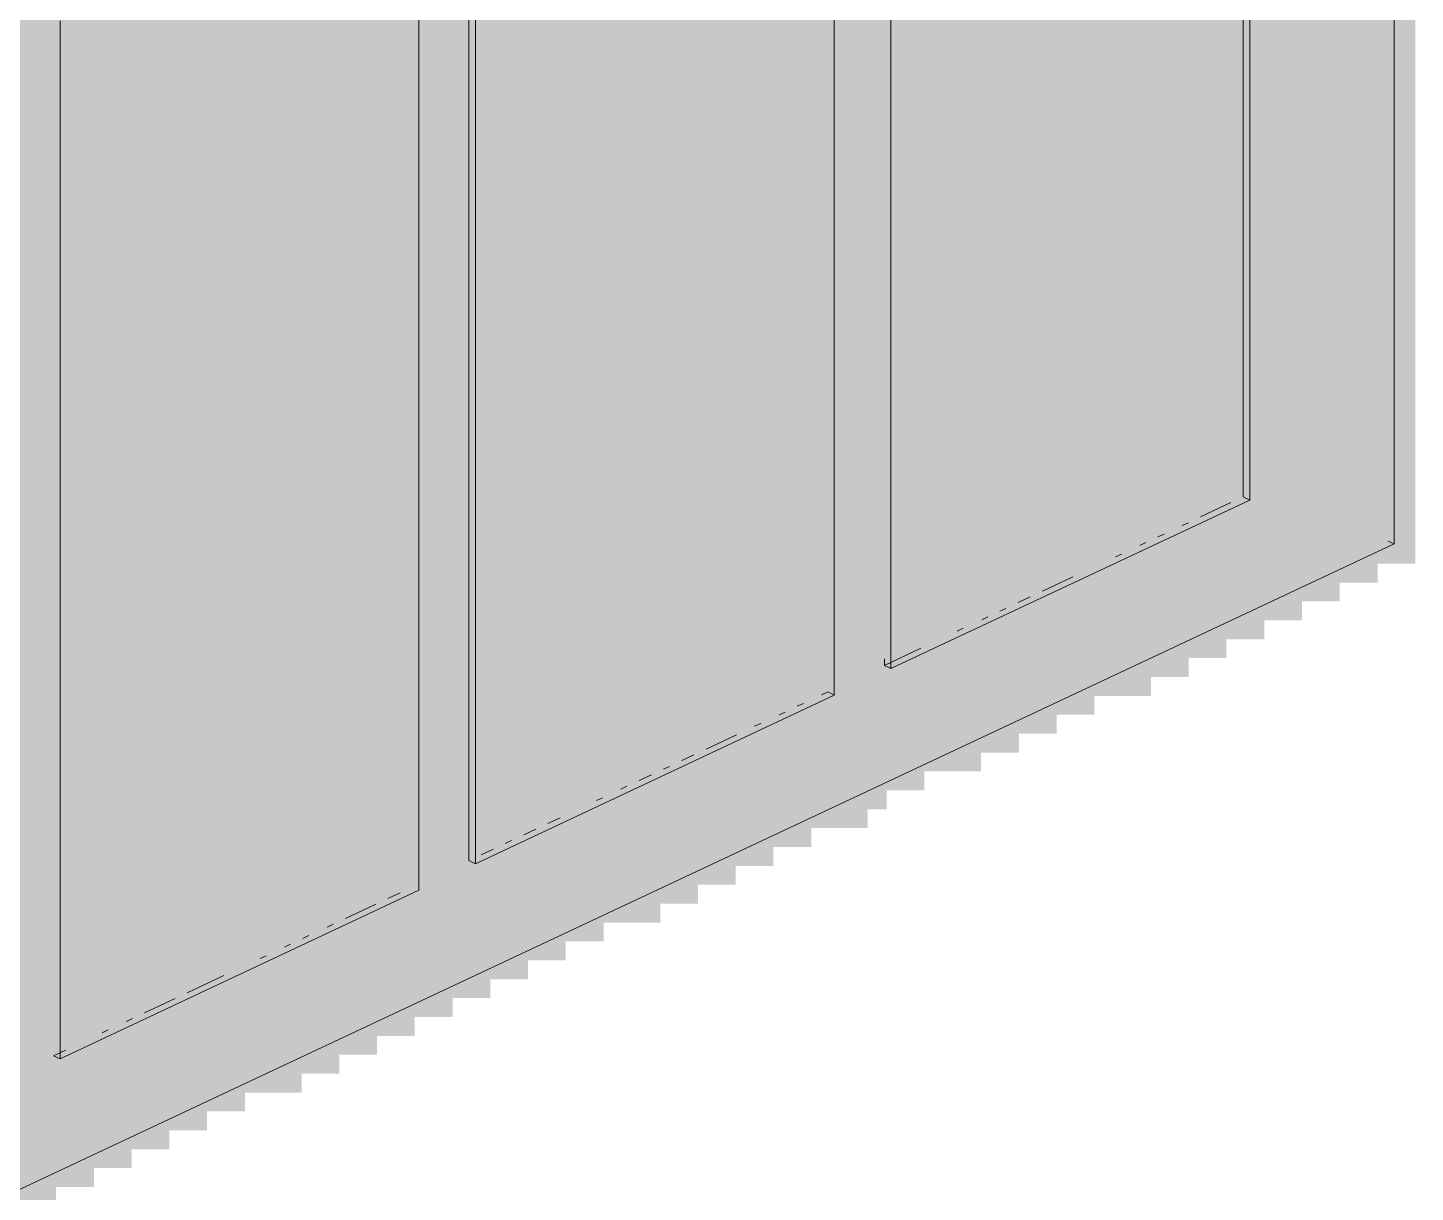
# Model space of a CAD drawing. Header units: millimetres. Extents: x 5 to 1315, y 5 to 292.
# Drawn here: x 1144.57 to 1156.82, y 178.95 to 189.23 of the extents above; entities that cross this region are included whole.
import ezdxf

# ---------------------------------------------------------------- set-up
doc = ezdxf.new("R2010")
doc.units = ezdxf.units.MM
doc.layers.add('EXISTING', color=7, linetype='Continuous')
doc.layers.add('IMAGES', color=7, linetype='Continuous')

# ---------------------------------------------------------------- blocks, each defined once
blk = doc.blocks.new('SHEET_03')
at = {"layer": 'EXISTING', "color": 250, "lineweight": 9}
for p, q in [((256.632, 184.674), (256.632, 200.109)), ((255.299, 185.088), (255.299, 194.247)), ((255.357, 185.061), (255.357, 194.219)), ((252.19, 192.732), (252.19, 183.574)), ((251.69, 183.339), (251.69, 192.498)), ((248.464, 181.88), (248.464, 191.038)), ((248.523, 191.011), (248.523, 181.852)), ((248.023, 181.618), (248.023, 190.776)), ((244.856, 189.289), (244.856, 180.131)), ((255.299, 185.088), (255.357, 185.061)), ((255.357, 185.061), (252.19, 183.574)), ((254.923, 184.912), (255.191, 185.038)), ((254.762, 184.836), (254.816, 184.861)), ((254.547, 184.735), (254.601, 184.761)), ((256.579, 184.698), (256.632, 184.674)), ((256.632, 184.674), (218.293, 166.675)), ((254.171, 184.559), (254.225, 184.584)), ((254.386, 184.66), (254.44, 184.685)), ((253.527, 184.257), (253.796, 184.383)), ((253.313, 184.156), (253.42, 184.206)), ((253.152, 184.08), (253.205, 184.105)), ((252.991, 184.005), (253.044, 184.03)), ((252.776, 183.904), (252.829, 183.929)), ((252.132, 183.601), (252.454, 183.753)), ((252.132, 183.601), (252.132, 183.66)), ((252.19, 183.574), (252.132, 183.601)), ((251.578, 183.341), (251.632, 183.367)), ((251.632, 183.367), (251.69, 183.339)), ((251.69, 183.339), (248.523, 181.852)), ((251.363, 183.241), (251.417, 183.266)), ((251.202, 183.165), (251.256, 183.19)), ((250.558, 182.863), (250.826, 182.989)), ((250.987, 183.064), (251.041, 183.089)), ((250.343, 182.762), (250.451, 182.812)), ((249.967, 182.585), (250.075, 182.636)), ((250.182, 182.686), (250.236, 182.711)), ((249.806, 182.51), (249.86, 182.535)), ((249.592, 182.409), (249.645, 182.434)), ((249.162, 182.207), (249.27, 182.258)), ((248.948, 182.107), (249.055, 182.157)), ((248.786, 182.031), (248.84, 182.056)), ((248.523, 181.852), (248.464, 181.88)), ((248.572, 181.93), (248.679, 181.981)), ((248.023, 181.618), (244.856, 180.131)), ((247.75, 181.544), (247.857, 181.595)), ((247.374, 181.368), (247.642, 181.494)), ((247.213, 181.292), (247.266, 181.317)), ((246.998, 181.191), (247.052, 181.217)), ((246.622, 181.015), (246.676, 181.04)), ((246.837, 181.116), (246.891, 181.141)), ((245.978, 180.713), (246.3, 180.864)), ((245.602, 180.536), (245.871, 180.662)), ((245.441, 180.461), (245.495, 180.486)), ((245.227, 180.36), (245.28, 180.385)), ((244.797, 180.158), (244.905, 180.208)), ((244.856, 180.131), (244.797, 180.158))]:
    blk.add_line(p, q, dxfattribs=at)
at = {"layer": 'IMAGES', "color": 7}
for points in [[(256.485, 184.667), (256.652, 184.667), (256.485, 199.833), (256.652, 199.833)], [(256.652, 184.667), (256.818, 184.667), (256.652, 199.667), (256.818, 199.667)], [(256.318, 184.667), (256.485, 184.667), (256.318, 199.5), (256.485, 199.5)], [(255.485, 184.833), (255.652, 184.833), (255.485, 194.333), (255.652, 194.333)], [(255.652, 184.833), (256.318, 184.833), (255.652, 194.333), (256.318, 194.333)], [(255.318, 185), (255.485, 185), (255.318, 194.167), (255.485, 194.167)], [(251.819, 183.167), (251.986, 183.167), (251.819, 192.667), (251.986, 192.667)], [(251.986, 183.5), (252.152, 183.5), (251.986, 192.667), (252.152, 192.667)], [(252.152, 185), (255.318, 185), (252.152, 192.667), (255.318, 192.667)], [(251.652, 183.333), (251.819, 183.333), (251.652, 192.333), (251.819, 192.333)], [(248.32, 181.833), (248.486, 181.833), (248.32, 191), (248.486, 191)], [(248.486, 183.167), (251.652, 183.167), (248.486, 191), (251.652, 191)], [(248.153, 181.833), (248.32, 181.833), (248.153, 190.833), (248.32, 190.833)], [(244.154, 189.167), (244.654, 189.167), (244.154, 189.333), (244.654, 189.333)], [(244.654, 179.833), (244.82, 179.833), (244.654, 189.333), (244.82, 189.333)], [(244.82, 181.667), (248.153, 181.667), (244.82, 189.333), (248.153, 189.333)], [(244.487, 180), (244.654, 180), (244.487, 189.167), (244.654, 189.167)], [(252.152, 184.833), (255.152, 184.833), (252.152, 185), (255.152, 185)], [(255.152, 184.833), (255.318, 184.833), (255.152, 185), (255.318, 185)], [(255.318, 184.833), (255.485, 184.833), (255.318, 185), (255.485, 185)], [(252.152, 184.667), (254.819, 184.667), (252.152, 184.833), (254.819, 184.833)], [(254.819, 184.667), (254.985, 184.667), (254.819, 184.833), (254.985, 184.833)], [(254.985, 184.667), (255.318, 184.667), (254.985, 184.833), (255.318, 184.833)], [(255.318, 184.667), (255.485, 184.667), (255.318, 184.833), (255.485, 184.833)], [(255.485, 184.667), (256.318, 184.667), (255.485, 184.833), (256.318, 184.833)], [(252.152, 184.5), (254.485, 184.5), (252.152, 184.667), (254.485, 184.667)], [(254.485, 184.5), (254.652, 184.5), (254.485, 184.667), (254.652, 184.667)], [(254.652, 184.5), (254.819, 184.5), (254.652, 184.667), (254.819, 184.667)], [(254.819, 184.5), (255.152, 184.5), (254.819, 184.667), (255.152, 184.667)], [(255.152, 184.5), (255.818, 184.5), (255.152, 184.667), (255.818, 184.667)], [(255.818, 184.5), (256.152, 184.5), (255.818, 184.667), (256.152, 184.667)], [(256.152, 184.5), (256.318, 184.5), (256.152, 184.667), (256.318, 184.667)], [(256.318, 184.5), (256.652, 184.5), (256.318, 184.667), (256.652, 184.667)], [(256.652, 184.5), (256.818, 184.5), (256.652, 184.667), (256.818, 184.667)], [(252.152, 184.333), (254.152, 184.333), (252.152, 184.5), (254.152, 184.5)], [(254.152, 184.333), (254.319, 184.333), (254.152, 184.5), (254.319, 184.5)], [(254.319, 184.333), (254.485, 184.333), (254.319, 184.5), (254.485, 184.5)], [(254.485, 184.333), (254.819, 184.333), (254.485, 184.5), (254.819, 184.5)], [(254.819, 184.333), (255.652, 184.333), (254.819, 184.5), (255.652, 184.5)], [(255.652, 184.333), (255.818, 184.333), (255.652, 184.5), (255.818, 184.5)], [(255.818, 184.333), (255.985, 184.333), (255.818, 184.5), (255.985, 184.5)], [(255.985, 184.333), (256.152, 184.333), (255.985, 184.5), (256.152, 184.5)], [(256.152, 184.333), (256.318, 184.333), (256.152, 184.5), (256.318, 184.5)], [(256.318, 184.333), (256.485, 184.333), (256.318, 184.5), (256.485, 184.5)], [(252.152, 184.167), (253.819, 184.167), (252.152, 184.333), (253.819, 184.333)], [(253.819, 184.167), (253.985, 184.167), (253.819, 184.333), (253.985, 184.333)], [(253.985, 184.167), (254.152, 184.167), (253.985, 184.333), (254.152, 184.333)], [(254.152, 184.167), (254.485, 184.167), (254.152, 184.333), (254.485, 184.333)], [(254.485, 184.167), (255.318, 184.167), (254.485, 184.333), (255.318, 184.333)], [(255.318, 184.167), (255.485, 184.167), (255.318, 184.333), (255.485, 184.333)], [(255.485, 184), (255.652, 184), (255.485, 184.333), (255.652, 184.333)], [(255.652, 184.167), (255.985, 184.167), (255.652, 184.333), (255.985, 184.333)], [(255.985, 184.167), (256.152, 184.167), (255.985, 184.333), (256.152, 184.333)], [(252.152, 184), (253.485, 184), (252.152, 184.167), (253.485, 184.167)], [(253.485, 184), (253.652, 184), (253.485, 184.167), (253.652, 184.167)], [(253.652, 184), (253.819, 184), (253.652, 184.167), (253.819, 184.167)], [(253.819, 184), (253.985, 184), (253.819, 184.167), (253.985, 184.167)], [(253.985, 184), (254.819, 184), (253.985, 184.167), (254.819, 184.167)], [(254.819, 184), (254.985, 184), (254.819, 184.167), (254.985, 184.167)], [(254.985, 184), (255.152, 184), (254.985, 184.167), (255.152, 184.167)], [(255.152, 184), (255.318, 184), (255.152, 184.167), (255.318, 184.167)], [(255.318, 184), (255.485, 184), (255.318, 184.167), (255.485, 184.167)], [(255.652, 184), (255.818, 184), (255.652, 184.167), (255.818, 184.167)], [(252.152, 183.833), (253.152, 183.833), (252.152, 184), (253.152, 184)], [(253.152, 183.833), (253.319, 183.833), (253.152, 184), (253.319, 184)], [(253.319, 183.833), (253.485, 183.833), (253.319, 184), (253.485, 184)], [(253.485, 183.833), (253.652, 183.833), (253.485, 184), (253.652, 184)], [(253.652, 183.833), (254.485, 183.833), (253.652, 184), (254.485, 184)], [(254.485, 183.833), (254.652, 183.833), (254.485, 184), (254.652, 184)], [(254.652, 183.833), (254.819, 183.833), (254.652, 184), (254.819, 184)], [(254.819, 183.833), (254.985, 183.833), (254.819, 184), (254.985, 184)], [(254.985, 183.833), (255.318, 183.833), (254.985, 184), (255.318, 184)], [(255.318, 183.833), (255.485, 183.833), (255.318, 184), (255.485, 184)], [(252.152, 183.667), (252.652, 183.667), (252.152, 183.833), (252.652, 183.833)], [(252.652, 183.667), (252.819, 183.667), (252.652, 183.833), (252.819, 183.833)], [(252.819, 183.667), (253.152, 183.667), (252.819, 183.833), (253.152, 183.833)], [(253.152, 183.667), (253.319, 183.667), (253.152, 183.833), (253.319, 183.833)], [(253.319, 183.667), (254.152, 183.667), (253.319, 183.833), (254.152, 183.833)], [(254.152, 183.667), (254.319, 183.667), (254.152, 183.833), (254.319, 183.833)], [(254.319, 183.667), (254.485, 183.667), (254.319, 183.833), (254.485, 183.833)], [(254.485, 183.667), (254.819, 183.667), (254.485, 183.833), (254.819, 183.833)], [(254.819, 183.667), (254.985, 183.667), (254.819, 183.833), (254.985, 183.833)], [(254.985, 183.667), (255.152, 183.667), (254.985, 183.833), (255.152, 183.833)], [(252.152, 183.5), (252.319, 183.5), (252.152, 183.667), (252.319, 183.667)], [(252.319, 183.5), (252.486, 183.5), (252.319, 183.667), (252.486, 183.667)], [(252.486, 183.5), (252.652, 183.5), (252.486, 183.667), (252.652, 183.667)], [(252.652, 183.5), (253.152, 183.5), (252.652, 183.667), (253.152, 183.667)], [(253.152, 183.5), (253.819, 183.5), (253.152, 183.667), (253.819, 183.667)], [(253.819, 183.5), (253.985, 183.5), (253.819, 183.667), (253.985, 183.667)], [(253.985, 183.333), (254.152, 183.333), (253.985, 183.667), (254.152, 183.667)], [(254.152, 183.5), (254.485, 183.5), (254.152, 183.667), (254.485, 183.667)], [(254.485, 183.5), (254.652, 183.5), (254.485, 183.667), (254.652, 183.667)], [(254.652, 183.5), (254.819, 183.5), (254.652, 183.667), (254.819, 183.667)], [(251.986, 183.333), (252.319, 183.333), (251.986, 183.5), (252.319, 183.5)], [(252.319, 183.333), (252.652, 183.333), (252.319, 183.5), (252.652, 183.5)], [(252.652, 183.333), (253.485, 183.333), (252.652, 183.5), (253.485, 183.5)], [(253.485, 183.333), (253.652, 183.333), (253.485, 183.5), (253.652, 183.5)], [(253.652, 183.333), (253.819, 183.333), (253.652, 183.5), (253.819, 183.5)], [(253.819, 183.333), (253.985, 183.333), (253.819, 183.5), (253.985, 183.5)], [(254.152, 183.333), (254.319, 183.333), (254.152, 183.5), (254.319, 183.5)], [(254.319, 183.333), (254.485, 183.333), (254.319, 183.5), (254.485, 183.5)], [(251.652, 183.167), (251.819, 183.167), (251.652, 183.333), (251.819, 183.333)], [(251.986, 183.167), (252.986, 183.167), (251.986, 183.333), (252.986, 183.333)], [(252.986, 183.167), (253.485, 183.167), (252.986, 183.333), (253.485, 183.333)], [(253.485, 183.167), (253.819, 183.167), (253.485, 183.333), (253.819, 183.333)], [(253.819, 183.167), (253.985, 183.167), (253.819, 183.333), (253.985, 183.333)], [(248.486, 183), (251.153, 183), (248.486, 183.167), (251.153, 183.167)], [(251.153, 183), (251.319, 183), (251.153, 183.167), (251.319, 183.167)], [(251.319, 183), (251.486, 183), (251.319, 183.167), (251.486, 183.167)], [(251.486, 183), (252.652, 183), (251.486, 183.167), (252.652, 183.167)], [(252.652, 183), (252.986, 183), (252.652, 183.167), (252.986, 183.167)], [(252.986, 183), (253.152, 183), (252.986, 183.167), (253.152, 183.167)], [(253.152, 183), (253.485, 183), (253.152, 183.167), (253.485, 183.167)], [(253.485, 183), (253.652, 183), (253.485, 183.167), (253.652, 183.167)], [(248.486, 182.833), (250.819, 182.833), (248.486, 183), (250.819, 183)], [(250.819, 182.833), (250.986, 182.833), (250.819, 183), (250.986, 183)], [(250.986, 182.833), (251.153, 182.833), (250.986, 183), (251.153, 183)], [(251.153, 182.833), (251.319, 182.833), (251.153, 183), (251.319, 183)], [(251.319, 182.833), (251.486, 182.833), (251.319, 183), (251.486, 183)], [(251.486, 182.833), (251.652, 182.833), (251.486, 183), (251.652, 183)], [(251.652, 182.833), (252.319, 182.833), (251.652, 183), (252.319, 183)], [(252.319, 182.833), (252.652, 182.833), (252.319, 183), (252.652, 183)], [(252.652, 182.833), (252.819, 182.833), (252.652, 183), (252.819, 183)], [(252.819, 182.833), (253.152, 182.833), (252.819, 183), (253.152, 183)], [(253.152, 182.833), (253.319, 182.833), (253.152, 183), (253.319, 183)], [(248.486, 182.667), (250.486, 182.667), (248.486, 182.833), (250.486, 182.833)], [(250.486, 182.667), (250.653, 182.667), (250.486, 182.833), (250.653, 182.833)], [(250.653, 182.667), (250.819, 182.667), (250.653, 182.833), (250.819, 182.833)], [(250.819, 182.667), (250.986, 182.667), (250.819, 182.833), (250.986, 182.833)], [(250.986, 182.667), (251.153, 182.667), (250.986, 182.833), (251.153, 182.833)], [(251.153, 182.667), (252.152, 182.667), (251.153, 182.833), (252.152, 182.833)], [(252.152, 182.667), (252.319, 182.667), (252.152, 182.833), (252.319, 182.833)], [(252.319, 182.667), (252.486, 182.667), (252.319, 182.833), (252.486, 182.833)], [(252.486, 182.667), (252.819, 182.667), (252.486, 182.833), (252.819, 182.833)], [(252.819, 182.667), (252.986, 182.667), (252.819, 182.833), (252.986, 182.833)], [(248.486, 182.5), (250.153, 182.5), (248.486, 182.667), (250.153, 182.667)], [(250.153, 182.5), (250.319, 182.5), (250.153, 182.667), (250.319, 182.667)], [(250.319, 182.5), (250.486, 182.5), (250.319, 182.667), (250.486, 182.667)], [(250.486, 182.5), (250.653, 182.5), (250.486, 182.667), (250.653, 182.667)], [(250.653, 182.5), (250.819, 182.5), (250.653, 182.667), (250.819, 182.667)], [(250.819, 182.5), (251.652, 182.5), (250.819, 182.667), (251.652, 182.667)], [(251.652, 182.5), (251.986, 182.5), (251.652, 182.667), (251.986, 182.667)], [(251.986, 182.5), (252.152, 182.5), (251.986, 182.667), (252.152, 182.667)], [(252.152, 182.5), (252.319, 182.5), (252.152, 182.667), (252.319, 182.667)], [(252.319, 182.5), (252.486, 182.5), (252.319, 182.667), (252.486, 182.667)], [(248.486, 182.333), (249.819, 182.333), (248.486, 182.5), (249.819, 182.5)], [(249.819, 182.333), (250.153, 182.333), (249.819, 182.5), (250.153, 182.5)], [(250.153, 182.333), (250.319, 182.333), (250.153, 182.5), (250.319, 182.5)], [(250.319, 182.333), (250.486, 182.333), (250.319, 182.5), (250.486, 182.5)], [(250.486, 182.333), (251.319, 182.333), (250.486, 182.5), (251.319, 182.5)], [(251.319, 182.333), (251.486, 182.333), (251.319, 182.5), (251.486, 182.5)], [(251.486, 182.333), (251.652, 182.333), (251.486, 182.5), (251.652, 182.5)], [(251.652, 182.333), (251.819, 182.333), (251.652, 182.5), (251.819, 182.5)], [(251.819, 182.333), (251.986, 182.333), (251.819, 182.5), (251.986, 182.5)], [(251.986, 182.333), (252.152, 182.333), (251.986, 182.5), (252.152, 182.5)], [(248.486, 182.167), (249.486, 182.167), (248.486, 182.333), (249.486, 182.333)], [(249.486, 182.167), (249.653, 182.167), (249.486, 182.333), (249.653, 182.333)], [(249.653, 182.167), (249.819, 182.167), (249.653, 182.333), (249.819, 182.333)], [(249.819, 182.167), (249.986, 182.167), (249.819, 182.333), (249.986, 182.333)], [(249.986, 182.167), (250.153, 182.167), (249.986, 182.333), (250.153, 182.333)], [(250.153, 182.167), (250.986, 182.167), (250.153, 182.333), (250.986, 182.333)], [(250.986, 182.167), (251.153, 182.167), (250.986, 182.333), (251.153, 182.333)], [(251.153, 182.167), (251.319, 182.167), (251.153, 182.333), (251.319, 182.333)], [(251.319, 182.167), (251.652, 182.167), (251.319, 182.333), (251.652, 182.333)], [(251.652, 182.167), (251.819, 182.167), (251.652, 182.333), (251.819, 182.333)], [(251.819, 182.167), (251.986, 182.167), (251.819, 182.333), (251.986, 182.333)], [(248.486, 182), (249.153, 182), (248.486, 182.167), (249.153, 182.167)], [(249.153, 182), (249.32, 182), (249.153, 182.167), (249.32, 182.167)], [(249.32, 182), (249.486, 182), (249.32, 182.167), (249.486, 182.167)], [(249.486, 182), (249.819, 182), (249.486, 182.167), (249.819, 182.167)], [(249.819, 182), (250.653, 182), (249.819, 182.167), (250.653, 182.167)], [(250.653, 182), (250.819, 182), (250.653, 182.167), (250.819, 182.167)], [(250.819, 181.833), (250.986, 181.833), (250.819, 182.167), (250.986, 182.167)], [(250.986, 182), (251.319, 182), (250.986, 182.167), (251.319, 182.167)], [(251.319, 182), (251.486, 182), (251.319, 182.167), (251.486, 182.167)], [(248.486, 181.833), (248.82, 181.833), (248.486, 182), (248.82, 182)], [(248.82, 181.833), (248.986, 181.833), (248.82, 182), (248.986, 182)], [(248.986, 181.833), (249.153, 181.833), (248.986, 182), (249.153, 182)], [(249.153, 181.833), (249.486, 181.833), (249.153, 182), (249.486, 182)], [(249.486, 181.833), (250.319, 181.833), (249.486, 182), (250.319, 182)], [(250.319, 181.833), (250.486, 181.833), (250.319, 182), (250.486, 182)], [(250.486, 181.833), (250.653, 181.833), (250.486, 182), (250.653, 182)], [(250.653, 181.833), (250.819, 181.833), (250.653, 182), (250.819, 182)], [(250.986, 181.833), (251.153, 181.833), (250.986, 182), (251.153, 182)], [(248.153, 181.667), (248.486, 181.667), (248.153, 181.833), (248.486, 181.833)], [(248.486, 181.667), (248.653, 181.667), (248.486, 181.833), (248.653, 181.833)], [(248.653, 181.667), (248.82, 181.667), (248.653, 181.833), (248.82, 181.833)], [(248.82, 181.667), (249.153, 181.667), (248.82, 181.833), (249.153, 181.833)], [(249.153, 181.667), (249.819, 181.667), (249.153, 181.833), (249.819, 181.833)], [(249.819, 181.667), (249.986, 181.667), (249.819, 181.833), (249.986, 181.833)], [(249.986, 181.667), (250.153, 181.667), (249.986, 181.833), (250.153, 181.833)], [(250.153, 181.667), (250.319, 181.667), (250.153, 181.833), (250.319, 181.833)], [(250.319, 181.667), (250.653, 181.667), (250.319, 181.833), (250.653, 181.833)], [(250.653, 181.667), (250.819, 181.667), (250.653, 181.833), (250.819, 181.833)], [(244.82, 181.5), (247.986, 181.5), (244.82, 181.667), (247.986, 181.667)], [(247.986, 181.5), (248.153, 181.5), (247.986, 181.667), (248.153, 181.667)], [(248.153, 181.5), (248.32, 181.5), (248.153, 181.667), (248.32, 181.667)], [(248.32, 181.5), (248.82, 181.5), (248.32, 181.667), (248.82, 181.667)], [(248.82, 181.5), (249.486, 181.5), (248.82, 181.667), (249.486, 181.667)], [(249.486, 181.5), (249.653, 181.5), (249.486, 181.667), (249.653, 181.667)], [(249.653, 181.5), (249.986, 181.5), (249.653, 181.667), (249.986, 181.667)], [(249.986, 181.5), (250.319, 181.5), (249.986, 181.667), (250.319, 181.667)], [(250.319, 181.5), (250.486, 181.5), (250.319, 181.667), (250.486, 181.667)], [(244.82, 181.333), (247.653, 181.333), (244.82, 181.5), (247.653, 181.5)], [(247.653, 181.333), (247.82, 181.333), (247.653, 181.5), (247.82, 181.5)], [(247.82, 181.333), (247.986, 181.333), (247.82, 181.5), (247.986, 181.5)], [(247.986, 181.333), (249.153, 181.333), (247.986, 181.5), (249.153, 181.5)], [(249.153, 181.333), (249.32, 181.333), (249.153, 181.5), (249.32, 181.5)], [(249.32, 181.333), (249.653, 181.333), (249.32, 181.5), (249.653, 181.5)], [(249.653, 181.333), (249.986, 181.333), (249.653, 181.5), (249.986, 181.5)], [(249.986, 181.333), (250.153, 181.333), (249.986, 181.5), (250.153, 181.5)], [(244.82, 181.167), (247.32, 181.167), (244.82, 181.333), (247.32, 181.333)], [(247.32, 181.167), (247.487, 181.167), (247.32, 181.333), (247.487, 181.333)], [(247.487, 181.167), (247.653, 181.167), (247.487, 181.333), (247.653, 181.333)], [(247.653, 181.167), (247.82, 181.167), (247.653, 181.333), (247.82, 181.333)], [(247.82, 181.167), (247.986, 181.167), (247.82, 181.333), (247.986, 181.333)], [(247.986, 181.167), (248.82, 181.167), (247.986, 181.333), (248.82, 181.333)], [(248.82, 181.167), (249.153, 181.167), (248.82, 181.333), (249.153, 181.333)], [(249.153, 181.167), (249.32, 181.167), (249.153, 181.333), (249.32, 181.333)], [(249.32, 181.167), (249.653, 181.167), (249.32, 181.333), (249.653, 181.333)], [(244.82, 181), (246.987, 181), (244.82, 181.167), (246.987, 181.167)], [(246.987, 181), (247.153, 181), (246.987, 181.167), (247.153, 181.167)], [(247.153, 181), (247.32, 181), (247.153, 181.167), (247.32, 181.167)], [(247.32, 181), (247.487, 181), (247.32, 181.167), (247.487, 181.167)], [(247.487, 181), (247.653, 181), (247.487, 181.167), (247.653, 181.167)], [(247.653, 181), (248.486, 181), (247.653, 181.167), (248.486, 181.167)], [(248.486, 181), (248.653, 181), (248.486, 181.167), (248.653, 181.167)], [(248.653, 181), (248.82, 181), (248.653, 181.167), (248.82, 181.167)], [(248.82, 181), (249.153, 181), (248.82, 181.167), (249.153, 181.167)], [(249.153, 181), (249.32, 181), (249.153, 181.167), (249.32, 181.167)], [(244.82, 180.833), (246.653, 180.833), (244.82, 181), (246.653, 181)], [(246.653, 180.833), (246.82, 180.833), (246.653, 181), (246.82, 181)], [(246.82, 180.833), (247.153, 180.833), (246.82, 181), (247.153, 181)], [(247.153, 180.833), (247.32, 180.833), (247.153, 181), (247.32, 181)], [(247.32, 180.833), (248.153, 180.833), (247.32, 181), (248.153, 181)], [(248.153, 180.833), (248.32, 180.833), (248.153, 181), (248.32, 181)], [(248.32, 180.833), (248.486, 180.833), (248.32, 181), (248.486, 181)], [(248.486, 180.833), (248.653, 180.833), (248.486, 181), (248.653, 181)], [(248.653, 180.833), (248.82, 180.833), (248.653, 181), (248.82, 181)], [(248.82, 180.833), (248.986, 180.833), (248.82, 181), (248.986, 181)], [(244.82, 180.667), (246.32, 180.667), (244.82, 180.833), (246.32, 180.833)], [(246.32, 180.667), (246.487, 180.667), (246.32, 180.833), (246.487, 180.833)], [(246.487, 180.667), (246.653, 180.667), (246.487, 180.833), (246.653, 180.833)], [(246.653, 180.667), (246.82, 180.667), (246.653, 180.833), (246.82, 180.833)], [(246.82, 180.667), (247.82, 180.667), (246.82, 180.833), (247.82, 180.833)], [(247.82, 180.667), (247.986, 180.667), (247.82, 180.833), (247.986, 180.833)], [(247.986, 180.667), (248.153, 180.667), (247.986, 180.833), (248.153, 180.833)], [(248.153, 180.667), (248.486, 180.667), (248.153, 180.833), (248.486, 180.833)], [(248.486, 180.667), (248.653, 180.667), (248.486, 180.833), (248.653, 180.833)], [(244.82, 180.5), (245.987, 180.5), (244.82, 180.667), (245.987, 180.667)], [(245.987, 180.5), (246.153, 180.5), (245.987, 180.667), (246.153, 180.667)], [(246.153, 180.5), (246.32, 180.5), (246.153, 180.667), (246.32, 180.667)], [(246.32, 180.5), (246.653, 180.5), (246.32, 180.667), (246.653, 180.667)], [(246.653, 180.5), (247.32, 180.5), (246.653, 180.667), (247.32, 180.667)], [(247.32, 180.5), (247.487, 180.5), (247.32, 180.667), (247.487, 180.667)], [(247.487, 180.5), (247.82, 180.5), (247.487, 180.667), (247.82, 180.667)], [(247.82, 180.5), (248.153, 180.5), (247.82, 180.667), (248.153, 180.667)], [(248.153, 180.5), (248.32, 180.5), (248.153, 180.667), (248.32, 180.667)], [(244.82, 180.333), (245.654, 180.333), (244.82, 180.5), (245.654, 180.5)], [(245.654, 180.333), (245.82, 180.333), (245.654, 180.5), (245.82, 180.5)], [(245.82, 180.333), (245.987, 180.333), (245.82, 180.5), (245.987, 180.5)], [(245.987, 180.333), (246.32, 180.333), (245.987, 180.5), (246.32, 180.5)], [(246.32, 180.333), (247.82, 180.333), (246.32, 180.5), (247.82, 180.5)], [(247.82, 180.333), (247.986, 180.333), (247.82, 180.5), (247.986, 180.5)], [(244.82, 180.167), (245.32, 180.167), (244.82, 180.333), (245.32, 180.333)], [(245.32, 180.167), (245.487, 180.167), (245.32, 180.333), (245.487, 180.333)], [(245.487, 180.167), (245.654, 180.167), (245.487, 180.333), (245.654, 180.333)], [(245.654, 180.167), (245.987, 180.167), (245.654, 180.333), (245.987, 180.333)], [(245.987, 180.167), (246.653, 180.167), (245.987, 180.333), (246.653, 180.333)], [(246.653, 180.167), (246.82, 180.167), (246.653, 180.333), (246.82, 180.333)], [(246.82, 180.167), (246.987, 180.167), (246.82, 180.333), (246.987, 180.333)], [(246.987, 180.167), (247.153, 180.167), (246.987, 180.333), (247.153, 180.333)], [(247.153, 180.167), (247.32, 180.167), (247.153, 180.333), (247.32, 180.333)], [(247.32, 180.167), (247.487, 180.167), (247.32, 180.333), (247.487, 180.333)], [(247.487, 180.167), (247.653, 180.167), (247.487, 180.333), (247.653, 180.333)], [(244.82, 180), (245.154, 180), (244.82, 180.167), (245.154, 180.167)], [(245.154, 180), (245.32, 180), (245.154, 180.167), (245.32, 180.167)], [(245.32, 180), (245.654, 180), (245.32, 180.167), (245.654, 180.167)], [(245.654, 180), (246.32, 180), (245.654, 180.167), (246.32, 180.167)], [(246.32, 180), (246.487, 180), (246.32, 180.167), (246.487, 180.167)], [(246.487, 180), (246.82, 180), (246.487, 180.167), (246.82, 180.167)], [(246.82, 180), (246.987, 180), (246.82, 180.167), (246.987, 180.167)], [(246.987, 180), (247.153, 180), (246.987, 180.167), (247.153, 180.167)], [(247.153, 180), (247.32, 180), (247.153, 180.167), (247.32, 180.167)], [(244.487, 179.667), (244.654, 179.667), (244.487, 180), (244.654, 180)], [(244.82, 179.833), (244.987, 179.833), (244.82, 180), (244.987, 180)], [(244.987, 179.833), (245.154, 179.833), (244.987, 180), (245.154, 180)], [(245.154, 179.833), (245.987, 179.833), (245.154, 180), (245.987, 180)], [(245.987, 179.833), (246.153, 179.833), (245.987, 180), (246.153, 180)], [(246.153, 179.833), (246.32, 179.833), (246.153, 180), (246.32, 180)], [(246.32, 179.833), (246.487, 179.833), (246.32, 180), (246.487, 180)], [(246.487, 179.833), (246.653, 179.833), (246.487, 180), (246.653, 180)], [(246.653, 179.833), (246.82, 179.833), (246.653, 180), (246.82, 180)], [(246.82, 179.833), (246.987, 179.833), (246.82, 180), (246.987, 180)], [(244.654, 179.667), (245.654, 179.667), (244.654, 179.833), (245.654, 179.833)], [(245.654, 179.667), (245.82, 179.667), (245.654, 179.833), (245.82, 179.833)], [(245.82, 179.667), (245.987, 179.667), (245.82, 179.833), (245.987, 179.833)], [(245.987, 179.667), (246.153, 179.667), (245.987, 179.833), (246.153, 179.833)], [(246.153, 179.667), (246.487, 179.667), (246.153, 179.833), (246.487, 179.833)], [(244.487, 179.5), (245.32, 179.5), (244.487, 179.667), (245.32, 179.667)], [(245.32, 179.5), (245.487, 179.5), (245.32, 179.667), (245.487, 179.667)], [(245.487, 179.5), (245.654, 179.5), (245.487, 179.667), (245.654, 179.667)], [(245.654, 179.5), (245.82, 179.5), (245.654, 179.667), (245.82, 179.667)], [(245.82, 179.5), (245.987, 179.5), (245.82, 179.667), (245.987, 179.667)], [(245.987, 179.5), (246.153, 179.5), (245.987, 179.667), (246.153, 179.667)], [(244.154, 179.333), (244.987, 179.333), (244.154, 179.5), (244.987, 179.5)], [(244.987, 179.333), (245.154, 179.333), (244.987, 179.5), (245.154, 179.5)], [(245.154, 179.333), (245.32, 179.333), (245.154, 179.5), (245.32, 179.5)], [(245.32, 179.333), (245.487, 179.333), (245.32, 179.5), (245.487, 179.5)], [(245.487, 179.333), (245.654, 179.333), (245.487, 179.5), (245.654, 179.5)], [(245.654, 179.333), (245.82, 179.333), (245.654, 179.5), (245.82, 179.5)], [(243.821, 179.167), (244.654, 179.167), (243.821, 179.333), (244.654, 179.333)], [(244.654, 179.167), (244.82, 179.167), (244.654, 179.333), (244.82, 179.333)], [(244.82, 179.167), (244.987, 179.167), (244.82, 179.333), (244.987, 179.333)], [(244.987, 179.167), (245.32, 179.167), (244.987, 179.333), (245.32, 179.333)], [(245.32, 179.167), (245.487, 179.167), (245.32, 179.333), (245.487, 179.333)], [(244.487, 179), (244.654, 179), (244.487, 179.167), (244.654, 179.167)], [(244.654, 179), (244.987, 179), (244.654, 179.167), (244.987, 179.167)], [(244.987, 179), (245.154, 179), (244.987, 179.167), (245.154, 179.167)], [(243.987, 178.833), (244.654, 178.833), (243.987, 179), (244.654, 179)], [(244.654, 178.833), (244.82, 178.833), (244.654, 179), (244.82, 179)]]:
    blk.add_solid(points, dxfattribs=at)

msp = doc.modelspace()

# ---------------------------------------------------------------- block references
msp.add_blockref('SHEET_03', (900, 0))

doc.saveas('drawing.dxf')
